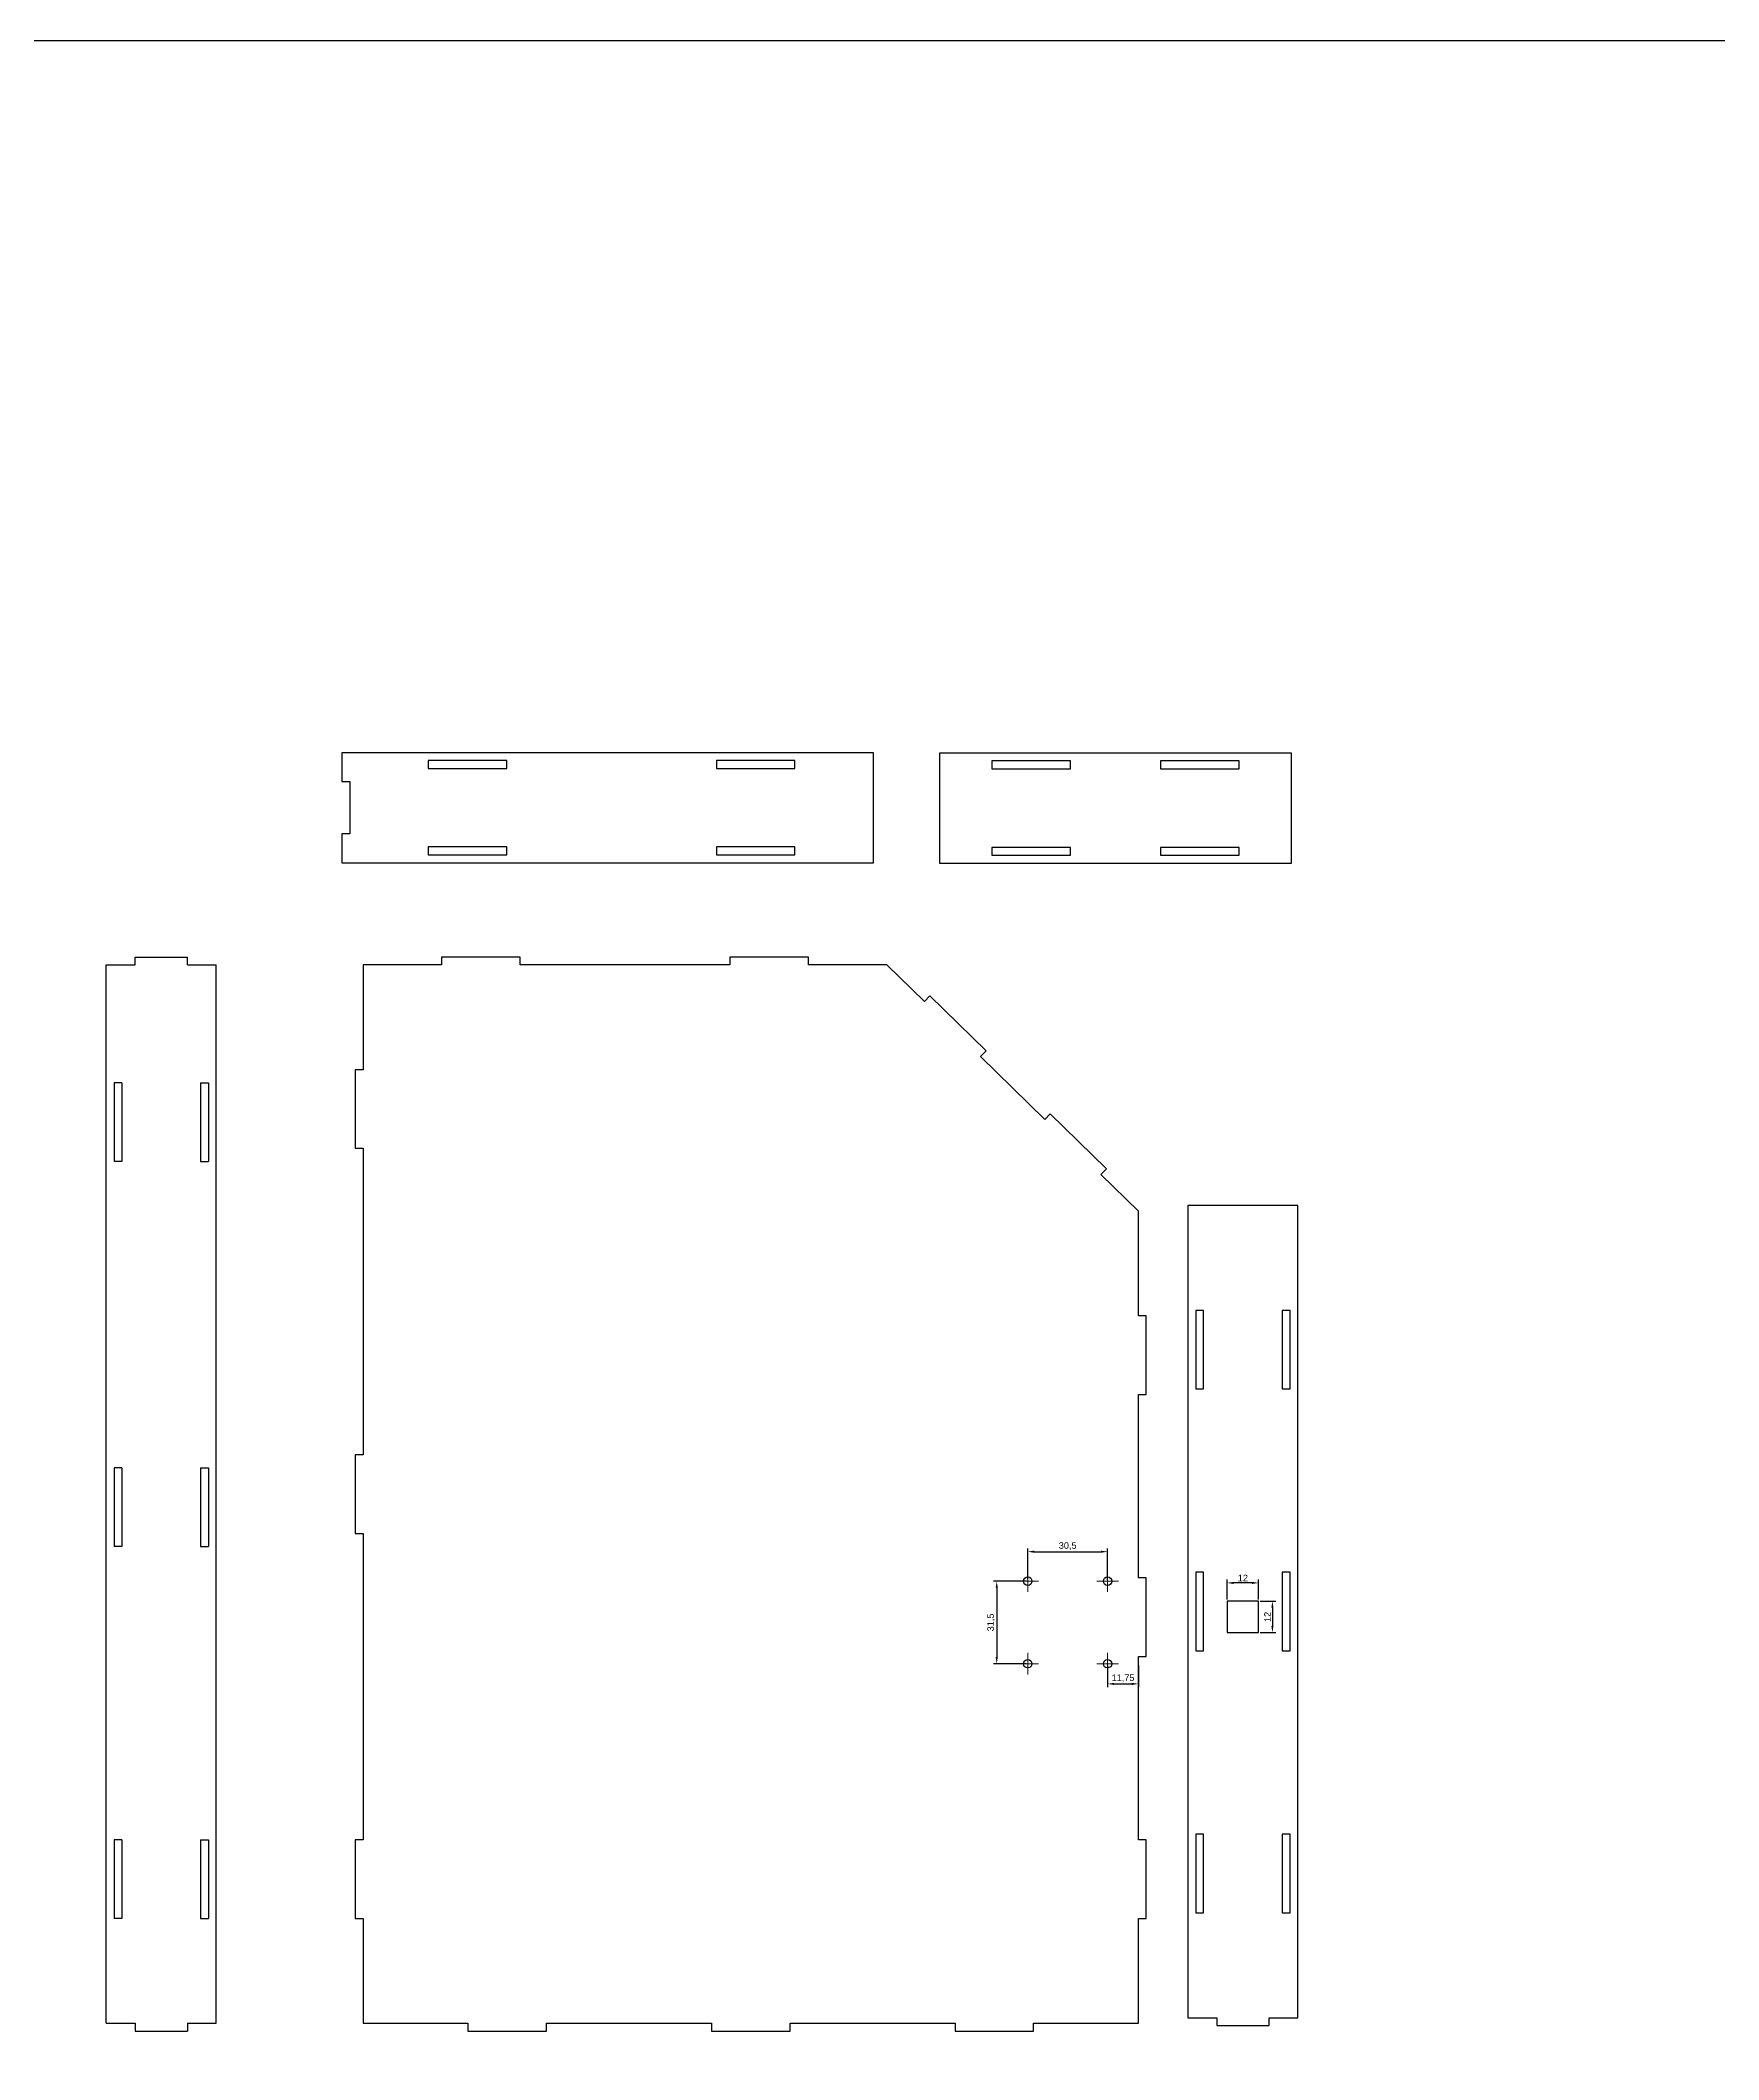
# Model space of a CAD drawing. Header units: millimetres. Extents: x 3605 to 6118, y -778 to 2197.
# Drawn here: x 4837 to 5478, y 1427 to 2197 of the extents above; entities that cross this region are included whole.
import ezdxf

# ---------------------------------------------------------------- set-up
doc = ezdxf.new("R2010")
doc.units = ezdxf.units.MM
doc.styles.get("Standard").update_dxf_attribs({"font": 'arial.ttf'})
doc.dimstyles.new('ISO-25', dxfattribs={"dimtxt": 2.5, "dimasz": 2.5, "dimexe": 1.25, "dimexo": 0.625, "dimtad": 1, "dimtxsty": 'Standard', "dimcen": 2.5, "dimadec": 0, "dimazin": 0, "dimtfac": 1, "dimtmove": 0, "dimatfit": 3, "dimfxl": 1, "dimarcsym": 0})

# ---------------------------------------------------------------- blocks, each defined once
blk = doc.blocks.new('SW_CENTERMARKSYMBOL_1')
at = {"color": 0, "linetype": 'Continuous', "lineweight": 0}
for p, q in [((-0.5, 0), (-0.82, 0)), ((0, 0), (-0.5, 0)), ((0, 0.5), (0, 0.82)), ((0, 0), (0, 0.5)), ((0, 0), (0, -0.5)), ((0, 0), (0.5, 0)), ((0.5, 0), (0.82, 0)), ((0, -0.5), (0, -0.82))]:
    blk.add_line(p, q, dxfattribs=at)
blk = doc.blocks.new('SW_CENTERMARKSYMBOL_2')
at = {"color": 0, "linetype": 'Continuous', "lineweight": 0}
for p, q in [((-0.5, 0), (-0.82, 0)), ((0, 0), (-0.5, 0)), ((0, 0.5), (0, 0.82)), ((0, 0), (0, 0.5)), ((0, 0), (0, -0.5)), ((0, 0), (0.5, 0)), ((0.5, 0), (0.82, 0)), ((0, -0.5), (0, -0.82))]:
    blk.add_line(p, q, dxfattribs=at)
blk = doc.blocks.new('SW_CENTERMARKSYMBOL_3')
at = {"color": 0, "linetype": 'Continuous', "lineweight": 0}
for p, q in [((-0.5, 0), (-0.82, 0)), ((0, 0), (-0.5, 0)), ((0, 0.5), (0, 0.82)), ((0, 0), (0, 0.5)), ((0, 0), (0, -0.5)), ((0, 0), (0.5, 0)), ((0.5, 0), (0.82, 0)), ((0, -0.5), (0, -0.82))]:
    blk.add_line(p, q, dxfattribs=at)
blk = doc.blocks.new('SW_CENTERMARKSYMBOL_4')
at = {"color": 0, "linetype": 'Continuous', "lineweight": 0}
for p, q in [((-0.5, 0), (-0.82, 0)), ((0, 0), (-0.5, 0)), ((0, 0.5), (0, 0.82)), ((0, 0), (0, 0.5)), ((0, 0), (0, -0.5)), ((0, 0), (0.5, 0)), ((0.5, 0), (0.82, 0)), ((0, -0.5), (0, -0.82))]:
    blk.add_line(p, q, dxfattribs=at)
blk = doc.blocks.new('*D51')
at = {"color": 0, "lineweight": -2, "transparency": 16777216}
for p, q in [((5290.06, 1602.15), (5290.06, 1609.73)), ((5299.56, 1608.48), (5292.56, 1608.48)), ((5302.06, 1602.15), (5302.06, 1609.73))]:
    blk.add_line(p, q, dxfattribs=at)
at = {"color": 0, "transparency": 16777216}
for points in [[(5292.56, 1608.9), (5292.56, 1608.06), (5290.06, 1608.48)], [(5299.56, 1608.9), (5299.56, 1608.06), (5302.06, 1608.48)]]:
    blk.add_solid(points, dxfattribs=at)
at = {"layer": 'Defpoints', "color": 0, "transparency": 16777216}
for p in [(5290.06, 1608.48), (5290.06, 1601.52), (5302.06, 1601.52)]:
    blk.add_point(p, dxfattribs=at)
at = {"color": 0, "transparency": 16777216, "insert": (5296.06, 1610.36), "char_height": 2.5, "attachment_point": 5}
blk.add_mtext('12', dxfattribs=at)
blk = doc.blocks.new('*D52')
at = {"color": 0, "lineweight": -2, "transparency": 16777216}
for p, q in [((5302.68, 1601.52), (5308.59, 1601.52)), ((5307.34, 1599.02), (5307.34, 1592.02)), ((5302.68, 1589.52), (5308.59, 1589.52))]:
    blk.add_line(p, q, dxfattribs=at)
at = {"color": 0, "transparency": 16777216}
for points in [[(5306.92, 1599.02), (5307.75, 1599.02), (5307.34, 1601.52)], [(5306.92, 1592.02), (5307.75, 1592.02), (5307.34, 1589.52)]]:
    blk.add_solid(points, dxfattribs=at)
at = {"layer": 'Defpoints', "color": 0, "transparency": 16777216}
for p in [(5302.06, 1601.52), (5302.06, 1589.52), (5307.34, 1589.52)]:
    blk.add_point(p, dxfattribs=at)
at = {"color": 0, "transparency": 16777216, "insert": (5305.46, 1595.52), "char_height": 2.5, "attachment_point": 5, "rotation": 90}
blk.add_mtext('12', dxfattribs=at)
blk = doc.blocks.new('*D53')
at = {"color": 0, "lineweight": -2, "transparency": 16777216}
for p, q in [((5213.91, 1609.77), (5213.91, 1621.65)), ((5216.41, 1620.4), (5241.91, 1620.4)), ((5244.41, 1609.77), (5244.41, 1621.65))]:
    blk.add_line(p, q, dxfattribs=at)
at = {"color": 0, "transparency": 16777216}
for points in [[(5216.41, 1620.82), (5216.41, 1619.99), (5213.91, 1620.4)], [(5241.91, 1620.82), (5241.91, 1619.99), (5244.41, 1620.4)]]:
    blk.add_solid(points, dxfattribs=at)
at = {"layer": 'Defpoints', "color": 0, "transparency": 16777216}
for p in [(5244.41, 1620.4), (5213.91, 1609.14), (5244.41, 1609.14)]:
    blk.add_point(p, dxfattribs=at)
at = {"color": 0, "transparency": 16777216, "insert": (5229.16, 1622.53), "char_height": 2.5, "attachment_point": 5}
blk.add_mtext('30,5', dxfattribs=at)
blk = doc.blocks.new('*D54')
at = {"color": 0, "lineweight": -2, "transparency": 16777216}
for p, q in [((5213.29, 1609.14), (5200.83, 1609.14)), ((5202.08, 1606.64), (5202.08, 1580.14)), ((5213.29, 1577.64), (5200.83, 1577.64))]:
    blk.add_line(p, q, dxfattribs=at)
at = {"color": 0, "transparency": 16777216}
for points in [[(5201.66, 1606.64), (5202.49, 1606.64), (5202.08, 1609.14)], [(5201.66, 1580.14), (5202.49, 1580.14), (5202.08, 1577.64)]]:
    blk.add_solid(points, dxfattribs=at)
at = {"layer": 'Defpoints', "color": 0, "transparency": 16777216}
for p in [(5213.91, 1609.14), (5202.08, 1577.64), (5213.91, 1577.64)]:
    blk.add_point(p, dxfattribs=at)
at = {"color": 0, "transparency": 16777216, "insert": (5199.95, 1593.39), "char_height": 2.5, "attachment_point": 5, "rotation": 90}
blk.add_mtext('31,5', dxfattribs=at)
blk = doc.blocks.new('*D55')
at = {"color": 0, "lineweight": -2, "transparency": 16777216}
for p, q in [((5244.41, 1577.02), (5244.41, 1568.69)), ((5256.16, 1577.02), (5256.16, 1568.69)), ((5246.91, 1569.94), (5253.66, 1569.94))]:
    blk.add_line(p, q, dxfattribs=at)
at = {"color": 0, "transparency": 16777216}
for points in [[(5246.91, 1570.35), (5246.91, 1569.52), (5244.41, 1569.94)], [(5253.66, 1570.35), (5253.66, 1569.52), (5256.16, 1569.94)]]:
    blk.add_solid(points, dxfattribs=at)
at = {"layer": 'Defpoints', "color": 0, "transparency": 16777216}
for p in [(5244.41, 1577.64), (5256.16, 1577.64), (5256.16, 1569.94)]:
    blk.add_point(p, dxfattribs=at)
at = {"color": 0, "transparency": 16777216, "insert": (5250.29, 1572.06), "char_height": 2.5, "attachment_point": 5}
blk.add_mtext('11,75', dxfattribs=at)

msp = doc.modelspace()

# ---------------------------------------------------------------- linework, layer by layer
at = {"color": 7, "linetype": 'Continuous', "lineweight": 25}
for p, q in [((4952.055, 1925.393), (4952.055, 1914.393)), ((5155.055, 1925.393), (4952.055, 1925.393)), ((5015.055, 1922.393), (4985.055, 1922.393)), ((4985.055, 1922.393), (4985.055, 1919.393)), ((4985.055, 1919.393), (5015.055, 1919.393)), ((5015.055, 1919.393), (5015.055, 1922.393)), ((5125.055, 1922.393), (5095.055, 1922.393)), ((5095.055, 1922.393), (5095.055, 1919.393)), ((5095.055, 1919.393), (5125.055, 1919.393)), ((5125.055, 1919.393), (5125.055, 1922.393)), ((5155.055, 1883.393), (5155.055, 1925.393)), ((5314.58, 1925.22), (5180.22, 1925.22)), ((5180.22, 1925.22), (5180.22, 1883.22)), ((5230.22, 1922.22), (5200.22, 1922.22)), ((5200.22, 1922.22), (5200.22, 1919.22)), ((5200.22, 1919.22), (5230.22, 1919.22)), ((5230.22, 1919.22), (5230.22, 1922.22)), ((5294.58, 1922.22), (5264.58, 1922.22)), ((5264.58, 1922.22), (5264.58, 1919.22)), ((5264.58, 1919.22), (5294.58, 1919.22)), ((5294.58, 1919.22), (5294.58, 1922.22)), ((5314.58, 1883.22), (5314.58, 1925.22)), ((4952.055, 1914.393), (4955.055, 1914.393)), ((4955.055, 1914.393), (4955.055, 1894.393)), ((4955.055, 1894.393), (4952.055, 1894.393)), ((4952.055, 1894.393), (4952.055, 1883.393)), ((5015.055, 1889.393), (4985.055, 1889.393)), ((4985.055, 1889.393), (4985.055, 1886.393)), ((5015.055, 1886.393), (5015.055, 1889.393)), ((5125.055, 1889.393), (5095.055, 1889.393)), ((5095.055, 1889.393), (5095.055, 1886.393)), ((5125.055, 1886.393), (5125.055, 1889.393)), ((5230.22, 1889.22), (5200.22, 1889.22)), ((5200.22, 1889.22), (5200.22, 1886.22)), ((5230.22, 1886.22), (5230.22, 1889.22)), ((5294.58, 1889.22), (5264.58, 1889.22)), ((5264.58, 1889.22), (5264.58, 1886.22)), ((5294.58, 1886.22), (5294.58, 1889.22)), ((4952.055, 1883.393), (5155.055, 1883.393)), ((4985.055, 1886.393), (5015.055, 1886.393)), ((5095.055, 1886.393), (5125.055, 1886.393)), ((5180.22, 1883.22), (5314.58, 1883.22)), ((5200.22, 1886.22), (5230.22, 1886.22)), ((5264.58, 1886.22), (5294.58, 1886.22)), ((4862.094, 1440.392), (4862.094, 1844.392)), ((4862.094, 1844.392), (4873.094, 1844.392)), ((4873.094, 1844.392), (4873.094, 1847.392)), ((4873.094, 1847.392), (4893.094, 1847.392)), ((4893.094, 1844.392), (4893.094, 1847.392)), ((4893.094, 1844.392), (4904.094, 1844.392)), ((4904.094, 1440.392), (4904.094, 1844.392)), ((4960.165, 1844.392), (4960.165, 1804.392)), ((4990.165, 1844.392), (4960.165, 1844.392)), ((4990.165, 1847.392), (4990.165, 1844.392)), ((5020.165, 1847.392), (4990.165, 1847.392)), ((5020.165, 1844.392), (5020.165, 1847.392)), ((5100.165, 1844.392), (5020.165, 1844.392)), ((5100.165, 1847.392), (5100.165, 1844.392)), ((5130.165, 1847.392), (5100.165, 1847.392)), ((5130.165, 1844.392), (5130.165, 1847.392)), ((5160.165, 1844.392), (5130.165, 1844.392)), ((5174.455, 1830.4), (5160.165, 1844.392)), ((5176.554, 1832.543), (5174.455, 1830.4)), ((5197.989, 1811.554), (5176.554, 1832.543)), ((5195.89, 1809.411), (5197.989, 1811.554)), ((4957.165, 1804.392), (4957.165, 1774.392)), ((4960.165, 1804.392), (4957.165, 1804.392)), ((5220.439, 1785.373), (5195.89, 1809.411)), ((4865.094, 1799.392), (4865.094, 1769.392)), ((4868.094, 1799.392), (4865.094, 1799.392)), ((4868.094, 1799.392), (4868.094, 1769.392)), ((4898.094, 1799.392), (4898.094, 1769.392)), ((4898.094, 1799.392), (4901.094, 1799.392)), ((4901.094, 1799.392), (4901.094, 1769.392)), ((5222.538, 1787.517), (5220.439, 1785.373)), ((5243.974, 1766.528), (5222.538, 1787.517)), ((4957.165, 1774.392), (4960.165, 1774.392)), ((4960.165, 1774.392), (4960.165, 1657.392)), ((4868.094, 1769.392), (4865.094, 1769.392)), ((4898.094, 1769.392), (4901.094, 1769.392)), ((5241.875, 1764.385), (5243.974, 1766.528)), ((5256.165, 1750.392), (5241.875, 1764.385)), ((5256.165, 1710.392), (5256.165, 1750.392)), ((5317.055, 1752.523), (5275.055, 1752.523)), ((5275.055, 1752.523), (5275.055, 1442.523)), ((5317.055, 1442.523), (5317.055, 1752.523)), ((5278.055, 1712.523), (5278.055, 1682.523)), ((5281.055, 1712.523), (5278.055, 1712.523)), ((5281.055, 1682.523), (5281.055, 1712.523)), ((5314.055, 1712.523), (5311.055, 1712.523)), ((5311.055, 1712.523), (5311.055, 1682.523)), ((5314.055, 1682.523), (5314.055, 1712.523)), ((5259.165, 1710.392), (5256.165, 1710.392)), ((5259.165, 1680.392), (5259.165, 1710.392)), ((5256.165, 1680.392), (5259.165, 1680.392)), ((5256.165, 1610.392), (5256.165, 1680.392)), ((5278.055, 1682.523), (5281.055, 1682.523)), ((5311.055, 1682.523), (5314.055, 1682.523)), ((4957.165, 1657.392), (4957.165, 1627.392)), ((4960.165, 1657.392), (4957.165, 1657.392)), ((4865.094, 1652.392), (4865.094, 1622.392)), ((4868.094, 1652.392), (4865.094, 1652.392)), ((4868.094, 1652.392), (4868.094, 1622.392)), ((4898.094, 1652.392), (4898.094, 1622.392)), ((4898.094, 1652.392), (4901.094, 1652.392)), ((4901.094, 1652.392), (4901.094, 1622.392)), ((4957.165, 1627.392), (4960.165, 1627.392)), ((4960.165, 1627.392), (4960.165, 1510.392)), ((4868.094, 1622.392), (4865.094, 1622.392)), ((4898.094, 1622.392), (4901.094, 1622.392)), ((5278.055, 1612.523), (5278.055, 1582.523)), ((5281.055, 1612.523), (5278.055, 1612.523)), ((5281.055, 1582.523), (5281.055, 1612.523)), ((5314.055, 1612.523), (5311.055, 1612.523)), ((5311.055, 1612.523), (5311.055, 1582.523)), ((5314.055, 1582.523), (5314.055, 1612.523)), ((5259.165, 1610.392), (5256.165, 1610.392)), ((5259.165, 1580.392), (5259.165, 1610.392)), ((5302.055, 1601.523), (5290.055, 1601.523)), ((5290.055, 1601.523), (5290.055, 1589.523)), ((5302.055, 1589.523), (5302.055, 1601.523)), ((5290.055, 1589.523), (5302.055, 1589.523)), ((5256.165, 1580.392), (5259.165, 1580.392)), ((5256.165, 1510.392), (5256.165, 1580.392)), ((5278.055, 1582.523), (5281.055, 1582.523)), ((5311.055, 1582.523), (5314.055, 1582.523)), ((5278.055, 1512.523), (5278.055, 1482.523)), ((5281.055, 1512.523), (5278.055, 1512.523)), ((5281.055, 1482.523), (5281.055, 1512.523)), ((5314.055, 1512.523), (5311.055, 1512.523)), ((5311.055, 1512.523), (5311.055, 1482.523)), ((5314.055, 1482.523), (5314.055, 1512.523)), ((4865.094, 1510.392), (4865.094, 1480.392)), ((4868.094, 1510.392), (4865.094, 1510.392)), ((4868.094, 1510.392), (4868.094, 1480.392)), ((4898.094, 1510.392), (4898.094, 1480.392)), ((4898.094, 1510.392), (4901.094, 1510.392)), ((4901.094, 1510.392), (4901.094, 1480.392)), ((4957.165, 1510.392), (4957.165, 1480.392)), ((4960.165, 1510.392), (4957.165, 1510.392)), ((5259.165, 1510.392), (5256.165, 1510.392)), ((5259.165, 1480.392), (5259.165, 1510.392)), ((4868.094, 1480.392), (4865.094, 1480.392)), ((4898.094, 1480.392), (4901.094, 1480.392)), ((4957.165, 1480.392), (4960.165, 1480.392)), ((4960.165, 1480.392), (4960.165, 1440.392)), ((5256.165, 1480.392), (5259.165, 1480.392)), ((5256.165, 1440.392), (5256.165, 1480.392)), ((5278.055, 1482.523), (5281.055, 1482.523)), ((5311.055, 1482.523), (5314.055, 1482.523)), ((5275.055, 1442.523), (5286.055, 1442.523)), ((5286.055, 1442.523), (5286.055, 1439.523)), ((5306.055, 1442.523), (5317.055, 1442.523)), ((5306.055, 1439.523), (5306.055, 1442.523)), ((4862.094, 1440.392), (4873.094, 1440.392)), ((4873.094, 1440.392), (4873.094, 1437.392)), ((4873.094, 1437.392), (4893.094, 1437.392)), ((4893.094, 1440.392), (4904.094, 1440.392)), ((4893.094, 1440.392), (4893.094, 1437.392)), ((4960.165, 1440.392), (5000.165, 1440.392)), ((5000.165, 1440.392), (5000.165, 1437.392)), ((5000.165, 1437.392), (5030.165, 1437.392)), ((5030.165, 1440.392), (5093.165, 1440.392)), ((5030.165, 1437.392), (5030.165, 1440.392)), ((5093.165, 1440.392), (5093.165, 1437.392)), ((5093.165, 1437.392), (5123.165, 1437.392)), ((5123.165, 1440.392), (5186.165, 1440.392)), ((5123.165, 1437.392), (5123.165, 1440.392)), ((5186.165, 1440.392), (5186.165, 1437.392)), ((5186.165, 1437.392), (5216.165, 1437.392)), ((5216.165, 1440.392), (5256.165, 1440.392)), ((5216.165, 1437.392), (5216.165, 1440.392)), ((5286.055, 1439.523), (5306.055, 1439.523))]:
    msp.add_line(p, q, dxfattribs=at)
msp.add_lwpolyline([(3605.331, 2197.285), (6118.409, 2197.285), (6118.409, -777.524), (3605.331, -777.524)], close=True)
for centre in [(5213.915, 1609.142), (5244.415, 1609.142), (5213.915, 1577.642), (5244.415, 1577.642)]:
    msp.add_circle(centre, 1.6, dxfattribs=at)

# ---------------------------------------------------------------- block references
at = {"color": 7, "linetype": 'Continuous', "lineweight": 0, "xscale": 5, "yscale": 5, "zscale": 5}
for name, p in [('SW_CENTERMARKSYMBOL_1', (5213.915, 1609.142)), ('SW_CENTERMARKSYMBOL_2', (5244.415, 1609.142)), ('SW_CENTERMARKSYMBOL_4', (5213.915, 1577.642)), ('SW_CENTERMARKSYMBOL_3', (5244.415, 1577.642))]:
    msp.add_blockref(name, p, dxfattribs=at)

# ---------------------------------------------------------------- dimensions: what is measured, and where the dimension line sits
for base, p1, p2, picture, middle in [((5244.415, 1620.403), (5213.915, 1609.142), (5244.415, 1609.142), '*D53', (5229.165, 1622.531)), ((5290.055, 1608.481), (5302.055, 1601.523), (5290.055, 1601.523), '*D51', (5296.055, 1610.361)), ((5256.165, 1569.937), (5244.415, 1577.642), (5256.165, 1577.642), '*D55', (5250.29, 1572.064))]:
    dim = msp.add_linear_dim(base=base, p1=p1, p2=p2, dimstyle='ISO-25')
    dim.commit()
    dim.dimension.update_dxf_attribs({"geometry": picture, "text_midpoint": middle})
for base, p1, p2, picture, middle in [((5202.077, 1577.642), (5213.915, 1609.142), (5213.915, 1577.642), '*D54', (5199.95, 1593.392)), ((5307.336, 1589.523), (5302.055, 1601.523), (5302.055, 1589.523), '*D52', (5305.456, 1595.523))]:
    dim = msp.add_linear_dim(base=base, p1=p1, p2=p2, angle=90, dimstyle='ISO-25')
    dim.commit()
    dim.dimension.update_dxf_attribs({"geometry": picture, "text_midpoint": middle})

doc.saveas('drawing.dxf')
